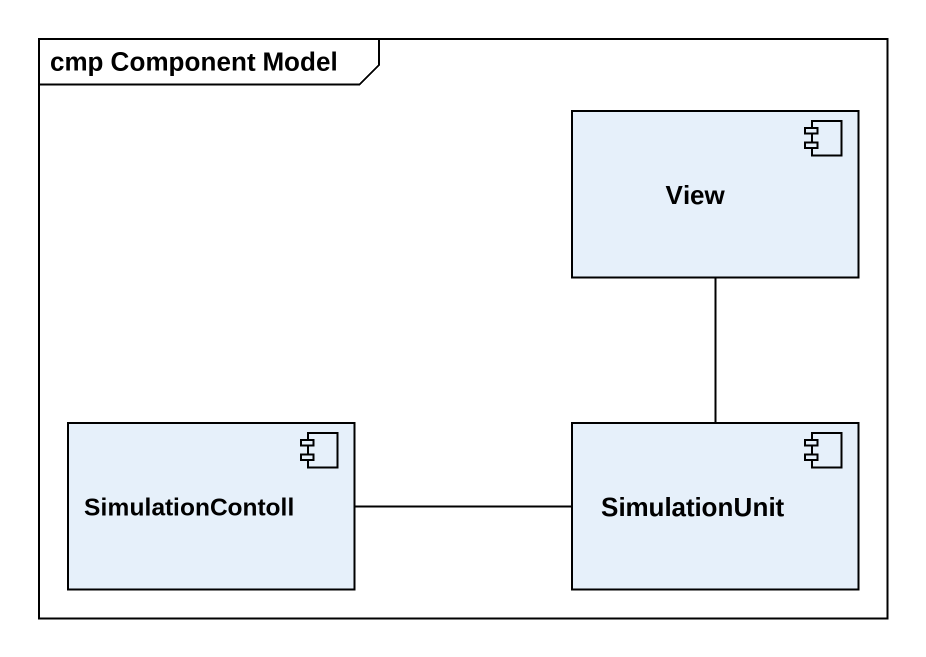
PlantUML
@startuml
mainframe cmp Component Model
component View
component SimulationContoll
component SimulationUnit
View -- SimulationUnit
SimulationContoll -right- SimulationUnit
@enduml
